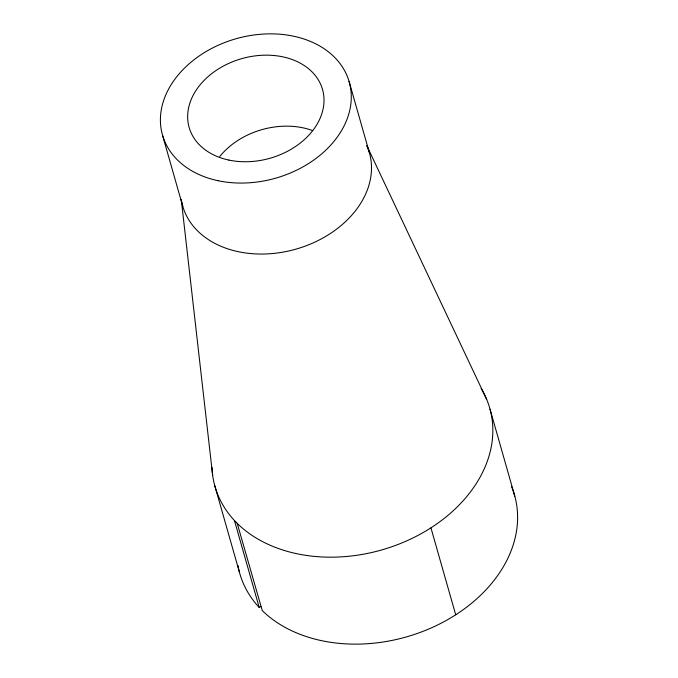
<?xml version="1.0" encoding="UTF-8"?>
<svg xmlns="http://www.w3.org/2000/svg" width="678" height="678" viewBox="0 0 678 678"><rect width="100%" height="100%" fill="white"/><g stroke="black" fill="none" stroke-linecap="round" stroke-linejoin="round"><path stroke-width="1.02" d="M237.902 565.299A142.846 106.649 -15.9 0 0 259.216 607.488L260.962 606.369M511.441 486.363A142.846 106.649 -15.9 0 1 438.903 624.328A142.846 106.649 -15.9 0 1 262.267 610.607L237.207 523.365M237.012 523.17L236.436 522.594M236.241 522.399L234.452 520.535A142.846 106.649 -15.9 0 1 211.985 467.362M486.668 399.41L366.815 145.668A97.081 72.487 -15.9 0 1 296.472 248.987A97.081 72.487 -15.9 0 1 181.246 199.434L212.646 475.202M490.033 409.224L514.797 496.177M349.06 81.377L369.281 152.355M430.937 527.84L455.709 614.793M162.61 135.541L182.831 206.527M234.452 520.535L259.216 607.488M214.74 485.575L239.512 572.529M481.151 388.545A142.846 106.649 -15.9 0 1 421.182 533.662A142.846 106.649 -15.9 0 1 237.503 523.653M219.799 156.482A69.342 51.774 -15.9 0 1 312.668 130.608M218.028 180.704A97.081 72.487 -15.9 0 0 350.645 88.471A97.081 72.487 -15.9 0 0 198.84 56.206A97.081 72.487 -15.9 0 0 218.028 180.704M228.833 160.067A69.342 51.774 -15.9 0 0 323.559 94.183A69.342 51.774 -15.9 0 0 215.121 71.131A69.342 51.774 -15.9 0 0 228.833 160.067"/></g></svg>
